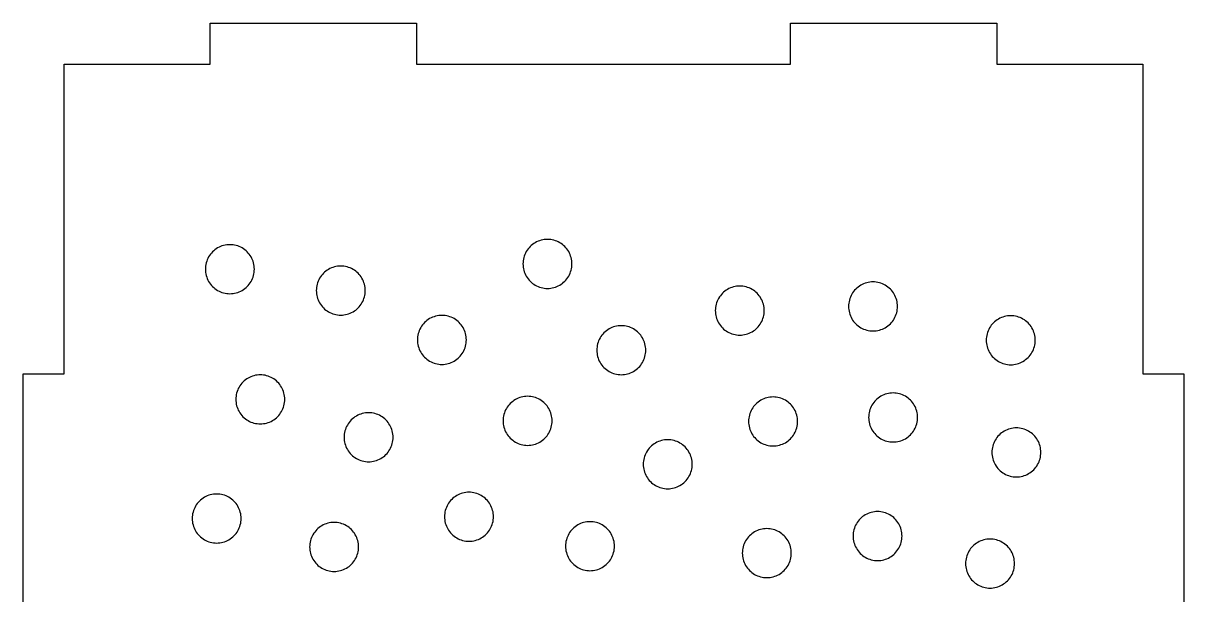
# Model space of a CAD drawing. Header units: millimetres. Extents: x 0 to 375, y -237 to 0.
# Drawn here: x 285 to 375, y -44.3 to 0 of the extents above; entities that cross this region are included whole.
import ezdxf

# ---------------------------------------------------------------- set-up
doc = ezdxf.new("R2010")
doc.units = ezdxf.units.MM
doc.layers.add('CUT', color=1, linetype='Continuous')

msp = doc.modelspace()

# ---------------------------------------------------------------- linework, layer by layer
at = {"layer": 'CUT'}
msp.add_lwpolyline([(285, -51.175), (285, -27.175), (288.175, -27.175), (288.175, -3.175), (299.5, -3.175), (299.5, 0), (315.5, 0), (315.5, -3.175), (344.5, -3.175), (344.5, 0), (360.5, 0), (360.5, -3.175), (371.825, -3.175), (371.825, -27.175), (375, -27.175), (375, -51.175)], dxfattribs=at)
for points in [[(327.453, -19.265), (327.489, -19.146), (327.518, -19.025), (327.538, -18.902), (327.55, -18.779), (327.554, -18.654), (327.55, -18.53), (327.538, -18.407), (327.518, -18.284), (327.489, -18.163), (327.453, -18.044), (327.409, -17.928), (327.358, -17.814), (327.3, -17.705), (327.234, -17.599), (327.162, -17.498), (327.083, -17.402), (326.998, -17.311), (326.907, -17.226), (326.811, -17.148), (326.71, -17.075), (326.604, -17.01), (326.495, -16.951), (326.382, -16.9), (326.265, -16.856), (326.146, -16.82), (326.025, -16.792), (325.903, -16.771), (325.779, -16.759), (325.655, -16.755), (325.53, -16.759), (325.407, -16.771), (325.284, -16.792), (325.163, -16.82), (325.044, -16.856), (324.928, -16.9), (324.815, -16.951), (324.705, -17.01), (324.6, -17.075), (324.498, -17.148), (324.402, -17.226), (324.312, -17.311), (324.227, -17.402), (324.148, -17.498), (324.075, -17.599), (324.01, -17.705), (323.951, -17.814), (323.9, -17.928), (323.856, -18.044), (323.82, -18.163), (323.792, -18.284), (323.772, -18.407), (323.759, -18.53), (323.755, -18.654), (323.759, -18.779), (323.772, -18.902), (323.792, -19.025), (323.82, -19.146), (323.856, -19.265), (323.9, -19.381), (323.951, -19.495), (324.01, -19.604), (324.075, -19.71), (324.148, -19.811), (324.227, -19.907), (324.312, -19.997), (324.402, -20.082), (324.498, -20.161), (324.6, -20.234), (324.705, -20.299), (324.815, -20.358), (324.928, -20.409), (325.044, -20.453), (325.163, -20.489), (325.284, -20.517), (325.407, -20.538), (325.53, -20.55), (325.655, -20.554), (325.779, -20.55), (325.903, -20.538), (326.025, -20.517), (326.146, -20.489), (326.265, -20.453), (326.382, -20.409), (326.495, -20.358), (326.604, -20.299), (326.71, -20.234), (326.811, -20.161), (326.907, -20.082), (326.998, -19.997), (327.083, -19.907), (327.162, -19.811), (327.234, -19.71), (327.3, -19.604), (327.358, -19.495), (327.409, -19.381), (327.453, -19.265)], [(302.824, -19.676), (302.861, -19.557), (302.889, -19.436), (302.909, -19.314), (302.921, -19.19), (302.925, -19.066), (302.921, -18.942), (302.909, -18.818), (302.889, -18.695), (302.861, -18.574), (302.824, -18.455), (302.781, -18.339), (302.729, -18.226), (302.671, -18.116), (302.605, -18.011), (302.533, -17.91), (302.454, -17.813), (302.369, -17.723), (302.278, -17.638), (302.182, -17.559), (302.081, -17.487), (301.976, -17.421), (301.866, -17.362), (301.753, -17.311), (301.636, -17.267), (301.518, -17.231), (301.397, -17.203), (301.274, -17.183), (301.15, -17.171), (301.026, -17.166), (300.902, -17.171), (300.778, -17.183), (300.655, -17.203), (300.534, -17.231), (300.415, -17.267), (300.299, -17.311), (300.186, -17.362), (300.076, -17.421), (299.971, -17.487), (299.87, -17.559), (299.774, -17.638), (299.683, -17.723), (299.598, -17.813), (299.519, -17.91), (299.447, -18.011), (299.381, -18.116), (299.323, -18.226), (299.271, -18.339), (299.227, -18.455), (299.191, -18.574), (299.163, -18.695), (299.143, -18.818), (299.131, -18.942), (299.127, -19.066), (299.131, -19.19), (299.143, -19.314), (299.163, -19.436), (299.191, -19.557), (299.227, -19.676), (299.271, -19.793), (299.323, -19.906), (299.381, -20.015), (299.447, -20.121), (299.519, -20.222), (299.598, -20.318), (299.683, -20.409), (299.774, -20.494), (299.87, -20.573), (299.971, -20.645), (300.076, -20.711), (300.186, -20.769), (300.299, -20.82), (300.415, -20.864), (300.534, -20.9), (300.655, -20.929), (300.778, -20.949), (300.902, -20.961), (301.026, -20.965), (301.15, -20.961), (301.274, -20.949), (301.397, -20.929), (301.518, -20.9), (301.636, -20.864), (301.753, -20.82), (301.866, -20.769), (301.976, -20.711), (302.081, -20.645), (302.182, -20.573), (302.278, -20.494), (302.369, -20.409), (302.454, -20.318), (302.533, -20.222), (302.605, -20.121), (302.671, -20.015), (302.729, -19.906), (302.781, -19.793), (302.824, -19.676)], [(311.425, -21.333), (311.461, -21.214), (311.49, -21.093), (311.51, -20.97), (311.522, -20.847), (311.526, -20.723), (311.522, -20.598), (311.51, -20.475), (311.49, -20.352), (311.461, -20.231), (311.425, -20.112), (311.382, -19.996), (311.33, -19.882), (311.272, -19.773), (311.206, -19.667), (311.134, -19.566), (311.055, -19.47), (310.97, -19.38), (310.879, -19.295), (310.783, -19.216), (310.682, -19.143), (310.576, -19.078), (310.467, -19.019), (310.354, -18.968), (310.237, -18.924), (310.118, -18.888), (309.997, -18.86), (309.875, -18.839), (309.751, -18.827), (309.627, -18.823), (309.503, -18.827), (309.379, -18.839), (309.256, -18.86), (309.135, -18.888), (309.016, -18.924), (308.9, -18.968), (308.787, -19.019), (308.677, -19.078), (308.572, -19.143), (308.471, -19.216), (308.374, -19.295), (308.284, -19.38), (308.199, -19.47), (308.12, -19.566), (308.048, -19.667), (307.982, -19.773), (307.923, -19.882), (307.872, -19.996), (307.828, -20.112), (307.792, -20.231), (307.764, -20.352), (307.744, -20.475), (307.732, -20.598), (307.727, -20.723), (307.732, -20.847), (307.744, -20.97), (307.764, -21.093), (307.792, -21.214), (307.828, -21.333), (307.872, -21.449), (307.923, -21.563), (307.982, -21.672), (308.048, -21.778), (308.12, -21.879), (308.199, -21.975), (308.284, -22.066), (308.374, -22.151), (308.471, -22.229), (308.572, -22.302), (308.677, -22.367), (308.787, -22.426), (308.9, -22.477), (309.016, -22.521), (309.135, -22.557), (309.256, -22.585), (309.379, -22.606), (309.503, -22.618), (309.627, -22.622), (309.751, -22.618), (309.875, -22.606), (309.997, -22.585), (310.118, -22.557), (310.237, -22.521), (310.354, -22.477), (310.467, -22.426), (310.576, -22.367), (310.682, -22.302), (310.783, -22.229), (310.879, -22.151), (310.97, -22.066), (311.055, -21.975), (311.134, -21.879), (311.206, -21.778), (311.272, -21.672), (311.33, -21.563), (311.382, -21.449), (311.425, -21.333)], [(342.367, -22.884), (342.403, -22.765), (342.431, -22.644), (342.451, -22.521), (342.464, -22.398), (342.468, -22.273), (342.464, -22.149), (342.451, -22.025), (342.431, -21.903), (342.403, -21.782), (342.367, -21.663), (342.323, -21.546), (342.272, -21.433), (342.213, -21.324), (342.148, -21.218), (342.075, -21.117), (341.996, -21.021), (341.911, -20.93), (341.821, -20.845), (341.725, -20.766), (341.624, -20.694), (341.518, -20.628), (341.408, -20.57), (341.295, -20.519), (341.179, -20.475), (341.06, -20.439), (340.939, -20.411), (340.816, -20.39), (340.693, -20.378), (340.568, -20.374), (340.444, -20.378), (340.321, -20.39), (340.198, -20.411), (340.077, -20.439), (339.958, -20.475), (339.842, -20.519), (339.728, -20.57), (339.619, -20.628), (339.513, -20.694), (339.412, -20.766), (339.316, -20.845), (339.225, -20.93), (339.14, -21.021), (339.062, -21.117), (338.989, -21.218), (338.924, -21.324), (338.865, -21.433), (338.814, -21.546), (338.77, -21.663), (338.734, -21.782), (338.706, -21.903), (338.685, -22.025), (338.673, -22.149), (338.669, -22.273), (338.673, -22.398), (338.685, -22.521), (338.706, -22.644), (338.734, -22.765), (338.77, -22.884), (338.814, -23), (338.865, -23.113), (338.924, -23.223), (338.989, -23.329), (339.062, -23.43), (339.14, -23.526), (339.225, -23.616), (339.316, -23.701), (339.412, -23.78), (339.513, -23.853), (339.619, -23.918), (339.728, -23.977), (339.842, -24.028), (339.958, -24.072), (340.077, -24.108), (340.198, -24.136), (340.321, -24.156), (340.444, -24.169), (340.568, -24.173), (340.693, -24.169), (340.816, -24.156), (340.939, -24.136), (341.06, -24.108), (341.179, -24.072), (341.295, -24.028), (341.408, -23.977), (341.518, -23.918), (341.624, -23.853), (341.725, -23.78), (341.821, -23.701), (341.911, -23.616), (341.996, -23.526), (342.075, -23.43), (342.148, -23.329), (342.213, -23.223), (342.272, -23.113), (342.323, -23), (342.367, -22.884)], [(352.656, -22.679), (352.7, -22.563), (352.736, -22.444), (352.764, -22.323), (352.784, -22.2), (352.797, -22.077), (352.801, -21.952), (352.797, -21.828), (352.784, -21.705), (352.764, -21.582), (352.736, -21.461), (352.7, -21.342), (352.656, -21.226), (352.605, -21.112), (352.546, -21.003), (352.481, -20.897), (352.408, -20.796), (352.329, -20.7), (352.244, -20.609), (352.154, -20.525), (352.058, -20.446), (351.956, -20.373), (351.851, -20.308), (351.741, -20.249), (351.628, -20.198), (351.512, -20.154), (351.393, -20.118), (351.272, -20.09), (351.149, -20.069), (351.026, -20.057), (350.901, -20.053), (350.777, -20.057), (350.653, -20.069), (350.531, -20.09), (350.41, -20.118), (350.291, -20.154), (350.174, -20.198), (350.061, -20.249), (349.952, -20.308), (349.846, -20.373), (349.745, -20.446), (349.649, -20.525), (349.558, -20.609), (349.473, -20.7), (349.394, -20.796), (349.322, -20.897), (349.256, -21.003), (349.198, -21.112), (349.147, -21.226), (349.103, -21.342), (349.067, -21.461), (349.038, -21.582), (349.018, -21.705), (349.006, -21.828), (349.002, -21.952), (349.006, -22.077), (349.018, -22.2), (349.038, -22.323), (349.067, -22.444), (349.103, -22.563), (349.147, -22.679), (349.198, -22.793), (349.256, -22.902), (349.322, -23.008), (349.394, -23.109), (349.473, -23.205), (349.558, -23.295), (349.649, -23.38), (349.745, -23.459), (349.846, -23.532), (349.952, -23.597), (350.061, -23.656), (350.174, -23.707), (350.291, -23.751), (350.41, -23.787), (350.531, -23.815), (350.653, -23.836), (350.777, -23.848), (350.901, -23.852), (351.026, -23.848), (351.149, -23.836), (351.272, -23.815), (351.393, -23.787), (351.512, -23.751), (351.628, -23.707), (351.741, -23.656), (351.851, -23.597), (351.956, -23.532), (352.058, -23.459), (352.154, -23.38), (352.244, -23.295), (352.329, -23.205), (352.408, -23.109), (352.481, -23.008), (352.546, -22.902), (352.605, -22.793), (352.656, -22.679)], [(319.266, -25.154), (319.302, -25.035), (319.33, -24.914), (319.351, -24.792), (319.363, -24.668), (319.367, -24.544), (319.363, -24.419), (319.351, -24.296), (319.33, -24.173), (319.302, -24.052), (319.266, -23.933), (319.222, -23.817), (319.171, -23.704), (319.112, -23.594), (319.047, -23.488), (318.974, -23.387), (318.896, -23.291), (318.811, -23.201), (318.72, -23.116), (318.624, -23.037), (318.523, -22.964), (318.417, -22.899), (318.308, -22.84), (318.194, -22.789), (318.078, -22.745), (317.959, -22.709), (317.838, -22.681), (317.716, -22.661), (317.592, -22.648), (317.468, -22.644), (317.343, -22.648), (317.22, -22.661), (317.097, -22.681), (316.976, -22.709), (316.857, -22.745), (316.741, -22.789), (316.628, -22.84), (316.518, -22.899), (316.412, -22.964), (316.311, -23.037), (316.215, -23.116), (316.125, -23.201), (316.04, -23.291), (315.961, -23.387), (315.888, -23.488), (315.823, -23.594), (315.764, -23.704), (315.713, -23.817), (315.669, -23.933), (315.633, -24.052), (315.605, -24.173), (315.585, -24.296), (315.572, -24.419), (315.568, -24.544), (315.572, -24.668), (315.585, -24.792), (315.605, -24.914), (315.633, -25.035), (315.669, -25.154), (315.713, -25.271), (315.764, -25.384), (315.823, -25.493), (315.888, -25.599), (315.961, -25.7), (316.04, -25.796), (316.125, -25.887), (316.215, -25.972), (316.311, -26.05), (316.412, -26.123), (316.518, -26.189), (316.628, -26.247), (316.741, -26.298), (316.857, -26.342), (316.976, -26.378), (317.097, -26.406), (317.22, -26.427), (317.343, -26.439), (317.468, -26.443), (317.592, -26.439), (317.716, -26.427), (317.838, -26.406), (317.959, -26.378), (318.078, -26.342), (318.194, -26.298), (318.308, -26.247), (318.417, -26.189), (318.523, -26.123), (318.624, -26.05), (318.72, -25.972), (318.811, -25.887), (318.896, -25.796), (318.974, -25.7), (319.047, -25.599), (319.112, -25.493), (319.171, -25.384), (319.222, -25.271), (319.266, -25.154)], [(363.336, -25.297), (363.38, -25.181), (363.416, -25.062), (363.444, -24.941), (363.464, -24.818), (363.477, -24.695), (363.481, -24.571), (363.477, -24.446), (363.464, -24.323), (363.444, -24.2), (363.416, -24.079), (363.38, -23.96), (363.336, -23.844), (363.285, -23.731), (363.226, -23.621), (363.161, -23.515), (363.088, -23.414), (363.009, -23.318), (362.924, -23.228), (362.834, -23.143), (362.738, -23.064), (362.636, -22.991), (362.531, -22.926), (362.421, -22.867), (362.308, -22.816), (362.192, -22.772), (362.073, -22.736), (361.952, -22.708), (361.829, -22.688), (361.706, -22.675), (361.581, -22.671), (361.457, -22.675), (361.333, -22.688), (361.211, -22.708), (361.09, -22.736), (360.971, -22.772), (360.854, -22.816), (360.741, -22.867), (360.632, -22.926), (360.526, -22.991), (360.425, -23.064), (360.329, -23.143), (360.238, -23.228), (360.153, -23.318), (360.074, -23.414), (360.002, -23.515), (359.936, -23.621), (359.878, -23.731), (359.827, -23.844), (359.783, -23.96), (359.747, -24.079), (359.718, -24.2), (359.698, -24.323), (359.686, -24.446), (359.682, -24.571), (359.686, -24.695), (359.698, -24.818), (359.718, -24.941), (359.747, -25.062), (359.783, -25.181), (359.827, -25.297), (359.878, -25.411), (359.936, -25.52), (360.002, -25.626), (360.074, -25.727), (360.153, -25.823), (360.238, -25.914), (360.329, -25.999), (360.425, -26.077), (360.526, -26.15), (360.632, -26.215), (360.741, -26.274), (360.854, -26.325), (360.971, -26.369), (361.09, -26.405), (361.211, -26.433), (361.333, -26.454), (361.457, -26.466), (361.581, -26.47), (361.706, -26.466), (361.829, -26.454), (361.952, -26.433), (362.073, -26.405), (362.192, -26.369), (362.308, -26.325), (362.421, -26.274), (362.531, -26.215), (362.636, -26.15), (362.738, -26.077), (362.834, -25.999), (362.924, -25.914), (363.009, -25.823), (363.088, -25.727), (363.161, -25.626), (363.226, -25.52), (363.285, -25.411), (363.336, -25.297)], [(333.178, -25.954), (333.214, -25.835), (333.242, -25.714), (333.263, -25.591), (333.275, -25.468), (333.279, -25.344), (333.275, -25.219), (333.263, -25.096), (333.242, -24.973), (333.214, -24.852), (333.178, -24.733), (333.134, -24.617), (333.083, -24.504), (333.024, -24.394), (332.959, -24.288), (332.886, -24.187), (332.808, -24.091), (332.723, -24.001), (332.632, -23.916), (332.536, -23.837), (332.435, -23.764), (332.329, -23.699), (332.22, -23.64), (332.106, -23.589), (331.99, -23.545), (331.871, -23.509), (331.75, -23.481), (331.628, -23.461), (331.504, -23.448), (331.38, -23.444), (331.255, -23.448), (331.132, -23.461), (331.009, -23.481), (330.888, -23.509), (330.769, -23.545), (330.653, -23.589), (330.54, -23.64), (330.43, -23.699), (330.324, -23.764), (330.223, -23.837), (330.127, -23.916), (330.037, -24.001), (329.952, -24.091), (329.873, -24.187), (329.8, -24.288), (329.735, -24.394), (329.676, -24.504), (329.625, -24.617), (329.581, -24.733), (329.545, -24.852), (329.517, -24.973), (329.497, -25.096), (329.484, -25.219), (329.48, -25.344), (329.484, -25.468), (329.497, -25.591), (329.517, -25.714), (329.545, -25.835), (329.581, -25.954), (329.625, -26.07), (329.676, -26.184), (329.735, -26.293), (329.8, -26.399), (329.873, -26.5), (329.952, -26.596), (330.037, -26.687), (330.127, -26.772), (330.223, -26.85), (330.324, -26.923), (330.43, -26.988), (330.54, -27.047), (330.653, -27.098), (330.769, -27.142), (330.888, -27.178), (331.009, -27.206), (331.132, -27.227), (331.255, -27.239), (331.38, -27.243), (331.504, -27.239), (331.628, -27.227), (331.75, -27.206), (331.871, -27.178), (331.99, -27.142), (332.106, -27.098), (332.22, -27.047), (332.329, -26.988), (332.435, -26.923), (332.536, -26.85), (332.632, -26.772), (332.723, -26.687), (332.808, -26.596), (332.886, -26.5), (332.959, -26.399), (333.024, -26.293), (333.083, -26.184), (333.134, -26.07), (333.178, -25.954)], [(305.184, -29.764), (305.22, -29.645), (305.248, -29.524), (305.269, -29.402), (305.281, -29.278), (305.285, -29.154), (305.281, -29.03), (305.269, -28.906), (305.248, -28.783), (305.22, -28.662), (305.184, -28.543), (305.14, -28.427), (305.089, -28.314), (305.03, -28.204), (304.965, -28.099), (304.892, -27.998), (304.814, -27.902), (304.729, -27.811), (304.638, -27.726), (304.542, -27.647), (304.441, -27.575), (304.335, -27.509), (304.226, -27.45), (304.112, -27.399), (303.996, -27.355), (303.877, -27.319), (303.756, -27.291), (303.634, -27.271), (303.51, -27.259), (303.386, -27.255), (303.261, -27.259), (303.138, -27.271), (303.015, -27.291), (302.894, -27.319), (302.775, -27.355), (302.659, -27.399), (302.546, -27.45), (302.436, -27.509), (302.33, -27.575), (302.229, -27.647), (302.133, -27.726), (302.043, -27.811), (301.958, -27.902), (301.879, -27.998), (301.806, -28.099), (301.741, -28.204), (301.682, -28.314), (301.631, -28.427), (301.587, -28.543), (301.551, -28.662), (301.523, -28.783), (301.503, -28.906), (301.49, -29.03), (301.486, -29.154), (301.49, -29.278), (301.503, -29.402), (301.523, -29.524), (301.551, -29.645), (301.587, -29.764), (301.631, -29.881), (301.682, -29.994), (301.741, -30.104), (301.806, -30.209), (301.879, -30.31), (301.958, -30.406), (302.043, -30.497), (302.133, -30.582), (302.229, -30.661), (302.33, -30.733), (302.436, -30.799), (302.546, -30.857), (302.659, -30.909), (302.775, -30.952), (302.894, -30.988), (303.015, -31.017), (303.138, -31.037), (303.261, -31.049), (303.386, -31.053), (303.51, -31.049), (303.634, -31.037), (303.756, -31.017), (303.877, -30.988), (303.996, -30.952), (304.112, -30.909), (304.226, -30.857), (304.335, -30.799), (304.441, -30.733), (304.542, -30.661), (304.638, -30.582), (304.729, -30.497), (304.814, -30.406), (304.892, -30.31), (304.965, -30.209), (305.03, -30.104), (305.089, -29.994), (305.14, -29.881), (305.184, -29.764)], [(354.258, -31.168), (354.294, -31.049), (354.322, -30.928), (354.342, -30.805), (354.354, -30.682), (354.358, -30.557), (354.354, -30.433), (354.342, -30.309), (354.322, -30.187), (354.294, -30.066), (354.258, -29.947), (354.214, -29.831), (354.163, -29.717), (354.104, -29.608), (354.038, -29.502), (353.966, -29.401), (353.887, -29.305), (353.802, -29.214), (353.711, -29.129), (353.615, -29.051), (353.514, -28.978), (353.409, -28.913), (353.299, -28.854), (353.186, -28.803), (353.07, -28.759), (352.951, -28.723), (352.83, -28.695), (352.707, -28.674), (352.583, -28.662), (352.459, -28.658), (352.335, -28.662), (352.211, -28.674), (352.089, -28.695), (351.968, -28.723), (351.849, -28.759), (351.732, -28.803), (351.619, -28.854), (351.509, -28.913), (351.404, -28.978), (351.303, -29.051), (351.207, -29.129), (351.116, -29.214), (351.031, -29.305), (350.952, -29.401), (350.88, -29.502), (350.814, -29.608), (350.756, -29.717), (350.704, -29.831), (350.661, -29.947), (350.625, -30.066), (350.596, -30.187), (350.576, -30.309), (350.564, -30.433), (350.56, -30.557), (350.564, -30.682), (350.576, -30.805), (350.596, -30.928), (350.625, -31.049), (350.661, -31.168), (350.704, -31.284), (350.756, -31.397), (350.814, -31.507), (350.88, -31.613), (350.952, -31.714), (351.031, -31.81), (351.116, -31.9), (351.207, -31.985), (351.303, -32.064), (351.404, -32.137), (351.509, -32.202), (351.619, -32.261), (351.732, -32.312), (351.849, -32.356), (351.968, -32.392), (352.089, -32.42), (352.211, -32.44), (352.335, -32.453), (352.459, -32.457), (352.583, -32.453), (352.707, -32.44), (352.83, -32.42), (352.951, -32.392), (353.07, -32.356), (353.186, -32.312), (353.299, -32.261), (353.409, -32.202), (353.514, -32.137), (353.615, -32.064), (353.711, -31.985), (353.802, -31.9), (353.887, -31.81), (353.966, -31.714), (354.038, -31.613), (354.104, -31.507), (354.163, -31.397), (354.214, -31.284), (354.258, -31.168)], [(325.912, -31.429), (325.948, -31.31), (325.976, -31.189), (325.997, -31.066), (326.009, -30.943), (326.013, -30.818), (326.009, -30.694), (325.997, -30.57), (325.976, -30.448), (325.948, -30.327), (325.912, -30.208), (325.868, -30.092), (325.817, -29.978), (325.758, -29.869), (325.693, -29.763), (325.62, -29.662), (325.542, -29.566), (325.457, -29.475), (325.366, -29.39), (325.27, -29.312), (325.169, -29.239), (325.063, -29.174), (324.954, -29.115), (324.84, -29.064), (324.724, -29.02), (324.605, -28.984), (324.484, -28.956), (324.362, -28.935), (324.238, -28.923), (324.114, -28.919), (323.989, -28.923), (323.866, -28.935), (323.743, -28.956), (323.622, -28.984), (323.503, -29.02), (323.387, -29.064), (323.274, -29.115), (323.164, -29.174), (323.058, -29.239), (322.957, -29.312), (322.861, -29.39), (322.771, -29.475), (322.686, -29.566), (322.607, -29.662), (322.534, -29.763), (322.469, -29.869), (322.41, -29.978), (322.359, -30.092), (322.315, -30.208), (322.279, -30.327), (322.251, -30.448), (322.231, -30.57), (322.218, -30.694), (322.214, -30.818), (322.218, -30.943), (322.231, -31.066), (322.251, -31.189), (322.279, -31.31), (322.315, -31.429), (322.359, -31.545), (322.41, -31.658), (322.469, -31.768), (322.534, -31.874), (322.607, -31.975), (322.686, -32.071), (322.771, -32.161), (322.861, -32.246), (322.957, -32.325), (323.058, -32.398), (323.164, -32.463), (323.274, -32.522), (323.387, -32.573), (323.503, -32.617), (323.622, -32.653), (323.743, -32.681), (323.866, -32.701), (323.989, -32.714), (324.114, -32.718), (324.238, -32.714), (324.362, -32.701), (324.484, -32.681), (324.605, -32.653), (324.724, -32.617), (324.84, -32.573), (324.954, -32.522), (325.063, -32.463), (325.169, -32.398), (325.27, -32.325), (325.366, -32.246), (325.457, -32.161), (325.542, -32.071), (325.62, -31.975), (325.693, -31.874), (325.758, -31.768), (325.817, -31.658), (325.868, -31.545), (325.912, -31.429)], [(344.951, -31.477), (344.987, -31.358), (345.015, -31.237), (345.035, -31.115), (345.047, -30.991), (345.052, -30.867), (345.047, -30.743), (345.035, -30.619), (345.015, -30.496), (344.987, -30.375), (344.951, -30.256), (344.907, -30.14), (344.856, -30.027), (344.797, -29.917), (344.731, -29.812), (344.659, -29.711), (344.58, -29.615), (344.495, -29.524), (344.405, -29.439), (344.308, -29.36), (344.207, -29.288), (344.102, -29.222), (343.992, -29.163), (343.879, -29.112), (343.763, -29.068), (343.644, -29.032), (343.523, -29.004), (343.4, -28.984), (343.276, -28.972), (343.152, -28.968), (343.028, -28.972), (342.904, -28.984), (342.782, -29.004), (342.661, -29.032), (342.542, -29.068), (342.425, -29.112), (342.312, -29.163), (342.203, -29.222), (342.097, -29.288), (341.996, -29.36), (341.9, -29.439), (341.809, -29.524), (341.724, -29.615), (341.645, -29.711), (341.573, -29.812), (341.507, -29.917), (341.449, -30.027), (341.398, -30.14), (341.354, -30.256), (341.318, -30.375), (341.289, -30.496), (341.269, -30.619), (341.257, -30.743), (341.253, -30.867), (341.257, -30.991), (341.269, -31.115), (341.289, -31.237), (341.318, -31.358), (341.354, -31.477), (341.398, -31.594), (341.449, -31.707), (341.507, -31.816), (341.573, -31.922), (341.645, -32.023), (341.724, -32.119), (341.809, -32.21), (341.9, -32.295), (341.996, -32.374), (342.097, -32.446), (342.203, -32.512), (342.312, -32.57), (342.425, -32.622), (342.542, -32.665), (342.661, -32.701), (342.782, -32.73), (342.904, -32.75), (343.028, -32.762), (343.152, -32.766), (343.276, -32.762), (343.4, -32.75), (343.523, -32.73), (343.644, -32.701), (343.763, -32.665), (343.879, -32.622), (343.992, -32.57), (344.102, -32.512), (344.207, -32.446), (344.308, -32.374), (344.405, -32.295), (344.495, -32.21), (344.58, -32.119), (344.659, -32.023), (344.731, -31.922), (344.797, -31.816), (344.856, -31.707), (344.907, -31.594), (344.951, -31.477)], [(313.583, -32.703), (313.619, -32.584), (313.647, -32.463), (313.667, -32.341), (313.679, -32.217), (313.683, -32.093), (313.679, -31.969), (313.667, -31.845), (313.647, -31.722), (313.619, -31.601), (313.583, -31.482), (313.539, -31.366), (313.488, -31.253), (313.429, -31.143), (313.363, -31.038), (313.291, -30.937), (313.212, -30.841), (313.127, -30.75), (313.036, -30.665), (312.94, -30.586), (312.839, -30.514), (312.734, -30.448), (312.624, -30.389), (312.511, -30.338), (312.395, -30.294), (312.276, -30.258), (312.155, -30.23), (312.032, -30.21), (311.908, -30.198), (311.784, -30.194), (311.66, -30.198), (311.536, -30.21), (311.414, -30.23), (311.293, -30.258), (311.174, -30.294), (311.057, -30.338), (310.944, -30.389), (310.834, -30.448), (310.729, -30.514), (310.628, -30.586), (310.532, -30.665), (310.441, -30.75), (310.356, -30.841), (310.277, -30.937), (310.205, -31.038), (310.139, -31.143), (310.081, -31.253), (310.029, -31.366), (309.986, -31.482), (309.95, -31.601), (309.921, -31.722), (309.901, -31.845), (309.889, -31.969), (309.885, -32.093), (309.889, -32.217), (309.901, -32.341), (309.921, -32.463), (309.95, -32.584), (309.986, -32.703), (310.029, -32.82), (310.081, -32.933), (310.139, -33.042), (310.205, -33.148), (310.277, -33.249), (310.356, -33.345), (310.441, -33.436), (310.532, -33.521), (310.628, -33.6), (310.729, -33.672), (310.834, -33.738), (310.944, -33.796), (311.057, -33.848), (311.174, -33.891), (311.293, -33.927), (311.414, -33.956), (311.536, -33.976), (311.66, -33.988), (311.784, -33.992), (311.908, -33.988), (312.032, -33.976), (312.155, -33.956), (312.276, -33.927), (312.395, -33.891), (312.511, -33.848), (312.624, -33.796), (312.734, -33.738), (312.839, -33.672), (312.94, -33.6), (313.036, -33.521), (313.127, -33.436), (313.212, -33.345), (313.291, -33.249), (313.363, -33.148), (313.429, -33.042), (313.488, -32.933), (313.539, -32.82), (313.583, -32.703)], [(363.817, -33.874), (363.853, -33.756), (363.881, -33.634), (363.901, -33.512), (363.913, -33.388), (363.918, -33.264), (363.913, -33.14), (363.901, -33.016), (363.881, -32.893), (363.853, -32.772), (363.817, -32.653), (363.773, -32.537), (363.722, -32.424), (363.663, -32.314), (363.597, -32.209), (363.525, -32.108), (363.446, -32.012), (363.361, -31.921), (363.271, -31.836), (363.174, -31.757), (363.073, -31.685), (362.968, -31.619), (362.858, -31.56), (362.745, -31.509), (362.629, -31.465), (362.51, -31.429), (362.389, -31.401), (362.266, -31.381), (362.142, -31.369), (362.018, -31.365), (361.894, -31.369), (361.77, -31.381), (361.648, -31.401), (361.527, -31.429), (361.408, -31.465), (361.291, -31.509), (361.178, -31.56), (361.069, -31.619), (360.963, -31.685), (360.862, -31.757), (360.766, -31.836), (360.675, -31.921), (360.59, -32.012), (360.511, -32.108), (360.439, -32.209), (360.373, -32.314), (360.315, -32.424), (360.264, -32.537), (360.22, -32.653), (360.184, -32.772), (360.155, -32.893), (360.135, -33.016), (360.123, -33.14), (360.119, -33.264), (360.123, -33.388), (360.135, -33.512), (360.155, -33.634), (360.184, -33.756), (360.22, -33.874), (360.264, -33.991), (360.315, -34.104), (360.373, -34.214), (360.439, -34.319), (360.511, -34.42), (360.59, -34.516), (360.675, -34.607), (360.766, -34.692), (360.862, -34.771), (360.963, -34.843), (361.069, -34.909), (361.178, -34.967), (361.291, -35.019), (361.408, -35.062), (361.527, -35.099), (361.648, -35.127), (361.77, -35.147), (361.894, -35.159), (362.018, -35.163), (362.142, -35.159), (362.266, -35.147), (362.389, -35.127), (362.51, -35.099), (362.629, -35.062), (362.745, -35.019), (362.858, -34.967), (362.968, -34.909), (363.073, -34.843), (363.174, -34.771), (363.271, -34.692), (363.361, -34.607), (363.446, -34.516), (363.525, -34.42), (363.597, -34.319), (363.663, -34.214), (363.722, -34.104), (363.773, -33.991), (363.817, -33.874)], [(336.737, -34.911), (336.781, -34.795), (336.817, -34.676), (336.845, -34.555), (336.865, -34.432), (336.878, -34.309), (336.882, -34.184), (336.878, -34.06), (336.865, -33.936), (336.845, -33.814), (336.817, -33.693), (336.781, -33.574), (336.737, -33.458), (336.686, -33.344), (336.627, -33.235), (336.562, -33.129), (336.489, -33.028), (336.41, -32.932), (336.325, -32.841), (336.235, -32.756), (336.139, -32.678), (336.038, -32.605), (335.932, -32.54), (335.822, -32.481), (335.709, -32.43), (335.593, -32.386), (335.474, -32.35), (335.353, -32.322), (335.23, -32.301), (335.107, -32.289), (334.982, -32.285), (334.858, -32.289), (334.734, -32.301), (334.612, -32.322), (334.491, -32.35), (334.372, -32.386), (334.255, -32.43), (334.142, -32.481), (334.033, -32.54), (333.927, -32.605), (333.826, -32.678), (333.73, -32.756), (333.639, -32.841), (333.554, -32.932), (333.475, -33.028), (333.403, -33.129), (333.337, -33.235), (333.279, -33.344), (333.228, -33.458), (333.184, -33.574), (333.148, -33.693), (333.12, -33.814), (333.099, -33.936), (333.087, -34.06), (333.083, -34.184), (333.087, -34.309), (333.099, -34.432), (333.12, -34.555), (333.148, -34.676), (333.184, -34.795), (333.228, -34.911), (333.279, -35.024), (333.337, -35.134), (333.403, -35.24), (333.475, -35.341), (333.554, -35.437), (333.639, -35.527), (333.73, -35.612), (333.826, -35.691), (333.927, -35.764), (334.033, -35.829), (334.142, -35.888), (334.255, -35.939), (334.372, -35.983), (334.491, -36.019), (334.612, -36.047), (334.734, -36.067), (334.858, -36.08), (334.982, -36.084), (335.107, -36.08), (335.23, -36.067), (335.353, -36.047), (335.474, -36.019), (335.593, -35.983), (335.709, -35.939), (335.822, -35.888), (335.932, -35.829), (336.038, -35.764), (336.139, -35.691), (336.235, -35.612), (336.325, -35.527), (336.41, -35.437), (336.489, -35.341), (336.562, -35.24), (336.627, -35.134), (336.686, -35.024), (336.737, -34.911)], [(301.8, -38.999), (301.836, -38.881), (301.865, -38.76), (301.885, -38.637), (301.897, -38.513), (301.901, -38.389), (301.897, -38.265), (301.885, -38.141), (301.865, -38.018), (301.836, -37.897), (301.8, -37.778), (301.757, -37.662), (301.705, -37.549), (301.647, -37.439), (301.581, -37.334), (301.509, -37.233), (301.43, -37.137), (301.345, -37.046), (301.254, -36.961), (301.158, -36.882), (301.057, -36.81), (300.951, -36.744), (300.842, -36.686), (300.729, -36.634), (300.612, -36.59), (300.493, -36.554), (300.372, -36.526), (300.25, -36.506), (300.126, -36.494), (300.002, -36.49), (299.878, -36.494), (299.754, -36.506), (299.631, -36.526), (299.51, -36.554), (299.391, -36.59), (299.275, -36.634), (299.162, -36.686), (299.052, -36.744), (298.947, -36.81), (298.846, -36.882), (298.749, -36.961), (298.659, -37.046), (298.574, -37.137), (298.495, -37.233), (298.423, -37.334), (298.357, -37.439), (298.298, -37.549), (298.247, -37.662), (298.203, -37.778), (298.167, -37.897), (298.139, -38.018), (298.119, -38.141), (298.107, -38.265), (298.102, -38.389), (298.107, -38.513), (298.119, -38.637), (298.139, -38.76), (298.167, -38.881), (298.203, -38.999), (298.247, -39.116), (298.298, -39.229), (298.357, -39.339), (298.423, -39.444), (298.495, -39.545), (298.574, -39.641), (298.659, -39.732), (298.749, -39.817), (298.846, -39.896), (298.947, -39.968), (299.052, -40.034), (299.162, -40.092), (299.275, -40.144), (299.391, -40.187), (299.51, -40.224), (299.631, -40.252), (299.754, -40.272), (299.878, -40.284), (300.002, -40.288), (300.126, -40.284), (300.25, -40.272), (300.372, -40.252), (300.493, -40.224), (300.612, -40.187), (300.729, -40.144), (300.842, -40.092), (300.951, -40.034), (301.057, -39.968), (301.158, -39.896), (301.254, -39.817), (301.345, -39.732), (301.43, -39.641), (301.509, -39.545), (301.581, -39.444), (301.647, -39.339), (301.705, -39.229), (301.757, -39.116), (301.8, -38.999)], [(321.323, -38.977), (321.367, -38.86), (321.403, -38.741), (321.431, -38.62), (321.452, -38.498), (321.464, -38.374), (321.468, -38.25), (321.464, -38.126), (321.452, -38.002), (321.431, -37.879), (321.403, -37.758), (321.367, -37.639), (321.323, -37.523), (321.272, -37.41), (321.213, -37.3), (321.148, -37.195), (321.075, -37.094), (320.997, -36.997), (320.912, -36.907), (320.821, -36.822), (320.725, -36.743), (320.624, -36.671), (320.518, -36.605), (320.409, -36.546), (320.295, -36.495), (320.179, -36.451), (320.06, -36.415), (319.939, -36.387), (319.817, -36.367), (319.693, -36.355), (319.569, -36.35), (319.444, -36.355), (319.321, -36.367), (319.198, -36.387), (319.077, -36.415), (318.958, -36.451), (318.842, -36.495), (318.729, -36.546), (318.619, -36.605), (318.513, -36.671), (318.412, -36.743), (318.316, -36.822), (318.226, -36.907), (318.141, -36.997), (318.062, -37.094), (317.989, -37.195), (317.924, -37.3), (317.865, -37.41), (317.814, -37.523), (317.77, -37.639), (317.734, -37.758), (317.706, -37.879), (317.686, -38.002), (317.673, -38.126), (317.669, -38.25), (317.673, -38.374), (317.686, -38.498), (317.706, -38.62), (317.734, -38.741), (317.77, -38.86), (317.814, -38.977), (317.865, -39.09), (317.924, -39.199), (317.989, -39.305), (318.062, -39.406), (318.141, -39.502), (318.226, -39.593), (318.316, -39.678), (318.412, -39.757), (318.513, -39.829), (318.619, -39.895), (318.729, -39.953), (318.842, -40.005), (318.958, -40.048), (319.077, -40.084), (319.198, -40.113), (319.321, -40.133), (319.444, -40.145), (319.569, -40.149), (319.693, -40.145), (319.817, -40.133), (319.939, -40.113), (320.06, -40.084), (320.179, -40.048), (320.295, -40.005), (320.409, -39.953), (320.518, -39.895), (320.624, -39.829), (320.725, -39.757), (320.821, -39.678), (320.912, -39.593), (320.997, -39.502), (321.075, -39.406), (321.148, -39.305), (321.213, -39.199), (321.272, -39.09), (321.323, -38.977)], [(310.908, -41.203), (310.944, -41.084), (310.972, -40.963), (310.992, -40.84), (311.004, -40.717), (311.008, -40.593), (311.004, -40.468), (310.992, -40.345), (310.972, -40.222), (310.944, -40.101), (310.908, -39.982), (310.864, -39.866), (310.812, -39.752), (310.754, -39.643), (310.688, -39.537), (310.616, -39.436), (310.537, -39.34), (310.452, -39.249), (310.361, -39.165), (310.265, -39.086), (310.164, -39.013), (310.059, -38.948), (309.949, -38.889), (309.836, -38.838), (309.72, -38.794), (309.601, -38.758), (309.48, -38.73), (309.357, -38.709), (309.233, -38.697), (309.109, -38.693), (308.985, -38.697), (308.861, -38.709), (308.739, -38.73), (308.617, -38.758), (308.499, -38.794), (308.382, -38.838), (308.269, -38.889), (308.159, -38.948), (308.054, -39.013), (307.953, -39.086), (307.857, -39.165), (307.766, -39.249), (307.681, -39.34), (307.602, -39.436), (307.53, -39.537), (307.464, -39.643), (307.406, -39.752), (307.354, -39.866), (307.311, -39.982), (307.274, -40.101), (307.246, -40.222), (307.226, -40.345), (307.214, -40.468), (307.21, -40.593), (307.214, -40.717), (307.226, -40.84), (307.246, -40.963), (307.274, -41.084), (307.311, -41.203), (307.354, -41.319), (307.406, -41.433), (307.464, -41.542), (307.53, -41.648), (307.602, -41.749), (307.681, -41.845), (307.766, -41.936), (307.857, -42.02), (307.953, -42.099), (308.054, -42.172), (308.159, -42.237), (308.269, -42.296), (308.382, -42.347), (308.499, -42.391), (308.617, -42.427), (308.739, -42.455), (308.861, -42.476), (308.985, -42.488), (309.109, -42.492), (309.233, -42.488), (309.357, -42.476), (309.48, -42.455), (309.601, -42.427), (309.72, -42.391), (309.836, -42.347), (309.949, -42.296), (310.059, -42.237), (310.164, -42.172), (310.265, -42.099), (310.361, -42.02), (310.452, -41.936), (310.537, -41.845), (310.616, -41.749), (310.688, -41.648), (310.754, -41.542), (310.812, -41.433), (310.864, -41.319), (310.908, -41.203)], [(330.752, -41.143), (330.788, -41.024), (330.816, -40.903), (330.836, -40.781), (330.848, -40.657), (330.852, -40.533), (330.848, -40.409), (330.836, -40.285), (330.816, -40.162), (330.788, -40.041), (330.752, -39.922), (330.708, -39.806), (330.656, -39.693), (330.598, -39.583), (330.532, -39.478), (330.46, -39.377), (330.381, -39.281), (330.296, -39.19), (330.205, -39.105), (330.109, -39.026), (330.008, -38.954), (329.903, -38.888), (329.793, -38.829), (329.68, -38.778), (329.564, -38.734), (329.445, -38.698), (329.324, -38.67), (329.201, -38.65), (329.077, -38.638), (328.953, -38.634), (328.829, -38.638), (328.705, -38.65), (328.582, -38.67), (328.461, -38.698), (328.343, -38.734), (328.226, -38.778), (328.113, -38.829), (328.003, -38.888), (327.898, -38.954), (327.797, -39.026), (327.701, -39.105), (327.61, -39.19), (327.525, -39.281), (327.446, -39.377), (327.374, -39.478), (327.308, -39.583), (327.25, -39.693), (327.198, -39.806), (327.155, -39.922), (327.118, -40.041), (327.09, -40.162), (327.07, -40.285), (327.058, -40.409), (327.054, -40.533), (327.058, -40.657), (327.07, -40.781), (327.09, -40.903), (327.118, -41.024), (327.155, -41.143), (327.198, -41.26), (327.25, -41.373), (327.308, -41.483), (327.374, -41.588), (327.446, -41.689), (327.525, -41.785), (327.61, -41.876), (327.701, -41.961), (327.797, -42.04), (327.898, -42.112), (328.003, -42.178), (328.113, -42.236), (328.226, -42.288), (328.343, -42.331), (328.461, -42.368), (328.582, -42.396), (328.705, -42.416), (328.829, -42.428), (328.953, -42.432), (329.077, -42.428), (329.201, -42.416), (329.324, -42.396), (329.445, -42.368), (329.564, -42.331), (329.68, -42.288), (329.793, -42.236), (329.903, -42.178), (330.008, -42.112), (330.109, -42.04), (330.205, -41.961), (330.296, -41.876), (330.381, -41.785), (330.46, -41.689), (330.532, -41.588), (330.598, -41.483), (330.656, -41.373), (330.708, -41.26), (330.752, -41.143)], [(353.05, -40.358), (353.087, -40.239), (353.115, -40.118), (353.135, -39.996), (353.147, -39.872), (353.151, -39.748), (353.147, -39.624), (353.135, -39.5), (353.115, -39.377), (353.087, -39.256), (353.05, -39.137), (353.007, -39.021), (352.955, -38.908), (352.897, -38.798), (352.831, -38.693), (352.759, -38.592), (352.68, -38.496), (352.595, -38.405), (352.504, -38.32), (352.408, -38.241), (352.307, -38.169), (352.202, -38.103), (352.092, -38.044), (351.979, -37.993), (351.862, -37.949), (351.744, -37.913), (351.623, -37.885), (351.5, -37.865), (351.376, -37.853), (351.252, -37.848), (351.128, -37.853), (351.004, -37.865), (350.881, -37.885), (350.76, -37.913), (350.641, -37.949), (350.525, -37.993), (350.412, -38.044), (350.302, -38.103), (350.197, -38.169), (350.096, -38.241), (350, -38.32), (349.909, -38.405), (349.824, -38.496), (349.745, -38.592), (349.673, -38.693), (349.607, -38.798), (349.549, -38.908), (349.497, -39.021), (349.453, -39.137), (349.417, -39.256), (349.389, -39.377), (349.369, -39.5), (349.357, -39.624), (349.353, -39.748), (349.357, -39.872), (349.369, -39.996), (349.389, -40.118), (349.417, -40.239), (349.453, -40.358), (349.497, -40.475), (349.549, -40.588), (349.607, -40.697), (349.673, -40.803), (349.745, -40.904), (349.824, -41), (349.909, -41.091), (350, -41.176), (350.096, -41.255), (350.197, -41.327), (350.302, -41.393), (350.412, -41.451), (350.525, -41.503), (350.641, -41.546), (350.76, -41.582), (350.881, -41.611), (351.004, -41.631), (351.128, -41.643), (351.252, -41.647), (351.376, -41.643), (351.5, -41.631), (351.623, -41.611), (351.744, -41.582), (351.862, -41.546), (351.979, -41.503), (352.092, -41.451), (352.202, -41.393), (352.307, -41.327), (352.408, -41.255), (352.504, -41.176), (352.595, -41.091), (352.68, -41), (352.759, -40.904), (352.831, -40.803), (352.897, -40.697), (352.955, -40.588), (353.007, -40.475), (353.05, -40.358)], [(344.464, -41.682), (344.5, -41.564), (344.528, -41.442), (344.549, -41.32), (344.561, -41.196), (344.565, -41.072), (344.561, -40.948), (344.549, -40.824), (344.528, -40.701), (344.5, -40.58), (344.464, -40.461), (344.42, -40.345), (344.369, -40.232), (344.31, -40.122), (344.245, -40.017), (344.172, -39.916), (344.094, -39.82), (344.009, -39.729), (343.918, -39.644), (343.822, -39.565), (343.721, -39.493), (343.615, -39.427), (343.506, -39.369), (343.392, -39.317), (343.276, -39.273), (343.157, -39.237), (343.036, -39.209), (342.913, -39.189), (342.79, -39.177), (342.666, -39.173), (342.541, -39.177), (342.418, -39.189), (342.295, -39.209), (342.174, -39.237), (342.055, -39.273), (341.939, -39.317), (341.825, -39.369), (341.716, -39.427), (341.61, -39.493), (341.509, -39.565), (341.413, -39.644), (341.323, -39.729), (341.238, -39.82), (341.159, -39.916), (341.086, -40.017), (341.021, -40.122), (340.962, -40.232), (340.911, -40.345), (340.867, -40.461), (340.831, -40.58), (340.803, -40.701), (340.782, -40.824), (340.77, -40.948), (340.766, -41.072), (340.77, -41.196), (340.782, -41.32), (340.803, -41.442), (340.831, -41.564), (340.867, -41.682), (340.911, -41.799), (340.962, -41.912), (341.021, -42.022), (341.086, -42.127), (341.159, -42.228), (341.238, -42.324), (341.323, -42.415), (341.413, -42.5), (341.509, -42.579), (341.61, -42.651), (341.716, -42.717), (341.825, -42.775), (341.939, -42.827), (342.055, -42.87), (342.174, -42.907), (342.295, -42.935), (342.418, -42.955), (342.541, -42.967), (342.666, -42.971), (342.79, -42.967), (342.913, -42.955), (343.036, -42.935), (343.157, -42.907), (343.276, -42.87), (343.392, -42.827), (343.506, -42.775), (343.615, -42.717), (343.721, -42.651), (343.822, -42.579), (343.918, -42.5), (344.009, -42.415), (344.094, -42.324), (344.172, -42.228), (344.245, -42.127), (344.31, -42.022), (344.369, -41.912), (344.42, -41.799), (344.464, -41.682)], [(361.775, -42.492), (361.811, -42.373), (361.839, -42.252), (361.859, -42.129), (361.872, -42.005), (361.876, -41.881), (361.872, -41.757), (361.859, -41.633), (361.839, -41.511), (361.811, -41.39), (361.775, -41.271), (361.731, -41.154), (361.68, -41.041), (361.621, -40.932), (361.555, -40.826), (361.483, -40.725), (361.404, -40.629), (361.319, -40.538), (361.229, -40.453), (361.132, -40.374), (361.031, -40.302), (360.926, -40.236), (360.816, -40.178), (360.703, -40.127), (360.587, -40.083), (360.468, -40.047), (360.347, -40.018), (360.224, -39.998), (360.1, -39.986), (359.976, -39.982), (359.852, -39.986), (359.728, -39.998), (359.606, -40.018), (359.485, -40.047), (359.366, -40.083), (359.249, -40.127), (359.136, -40.178), (359.027, -40.236), (358.921, -40.302), (358.82, -40.374), (358.724, -40.453), (358.633, -40.538), (358.548, -40.629), (358.469, -40.725), (358.397, -40.826), (358.331, -40.932), (358.273, -41.041), (358.222, -41.154), (358.178, -41.271), (358.142, -41.39), (358.113, -41.511), (358.093, -41.633), (358.081, -41.757), (358.077, -41.881), (358.081, -42.005), (358.093, -42.129), (358.113, -42.252), (358.142, -42.373), (358.178, -42.492), (358.222, -42.608), (358.273, -42.721), (358.331, -42.831), (358.397, -42.936), (358.469, -43.037), (358.548, -43.134), (358.633, -43.224), (358.724, -43.309), (358.82, -43.388), (358.921, -43.46), (359.027, -43.526), (359.136, -43.585), (359.249, -43.636), (359.366, -43.68), (359.485, -43.716), (359.606, -43.744), (359.728, -43.764), (359.852, -43.777), (359.976, -43.781), (360.1, -43.777), (360.224, -43.764), (360.347, -43.744), (360.468, -43.716), (360.587, -43.68), (360.703, -43.636), (360.816, -43.585), (360.926, -43.526), (361.031, -43.46), (361.132, -43.388), (361.229, -43.309), (361.319, -43.224), (361.404, -43.134), (361.483, -43.037), (361.555, -42.936), (361.621, -42.831), (361.68, -42.721), (361.731, -42.608), (361.775, -42.492)]]:
    msp.add_lwpolyline(points, close=True, dxfattribs=at)

doc.saveas('drawing.dxf')
